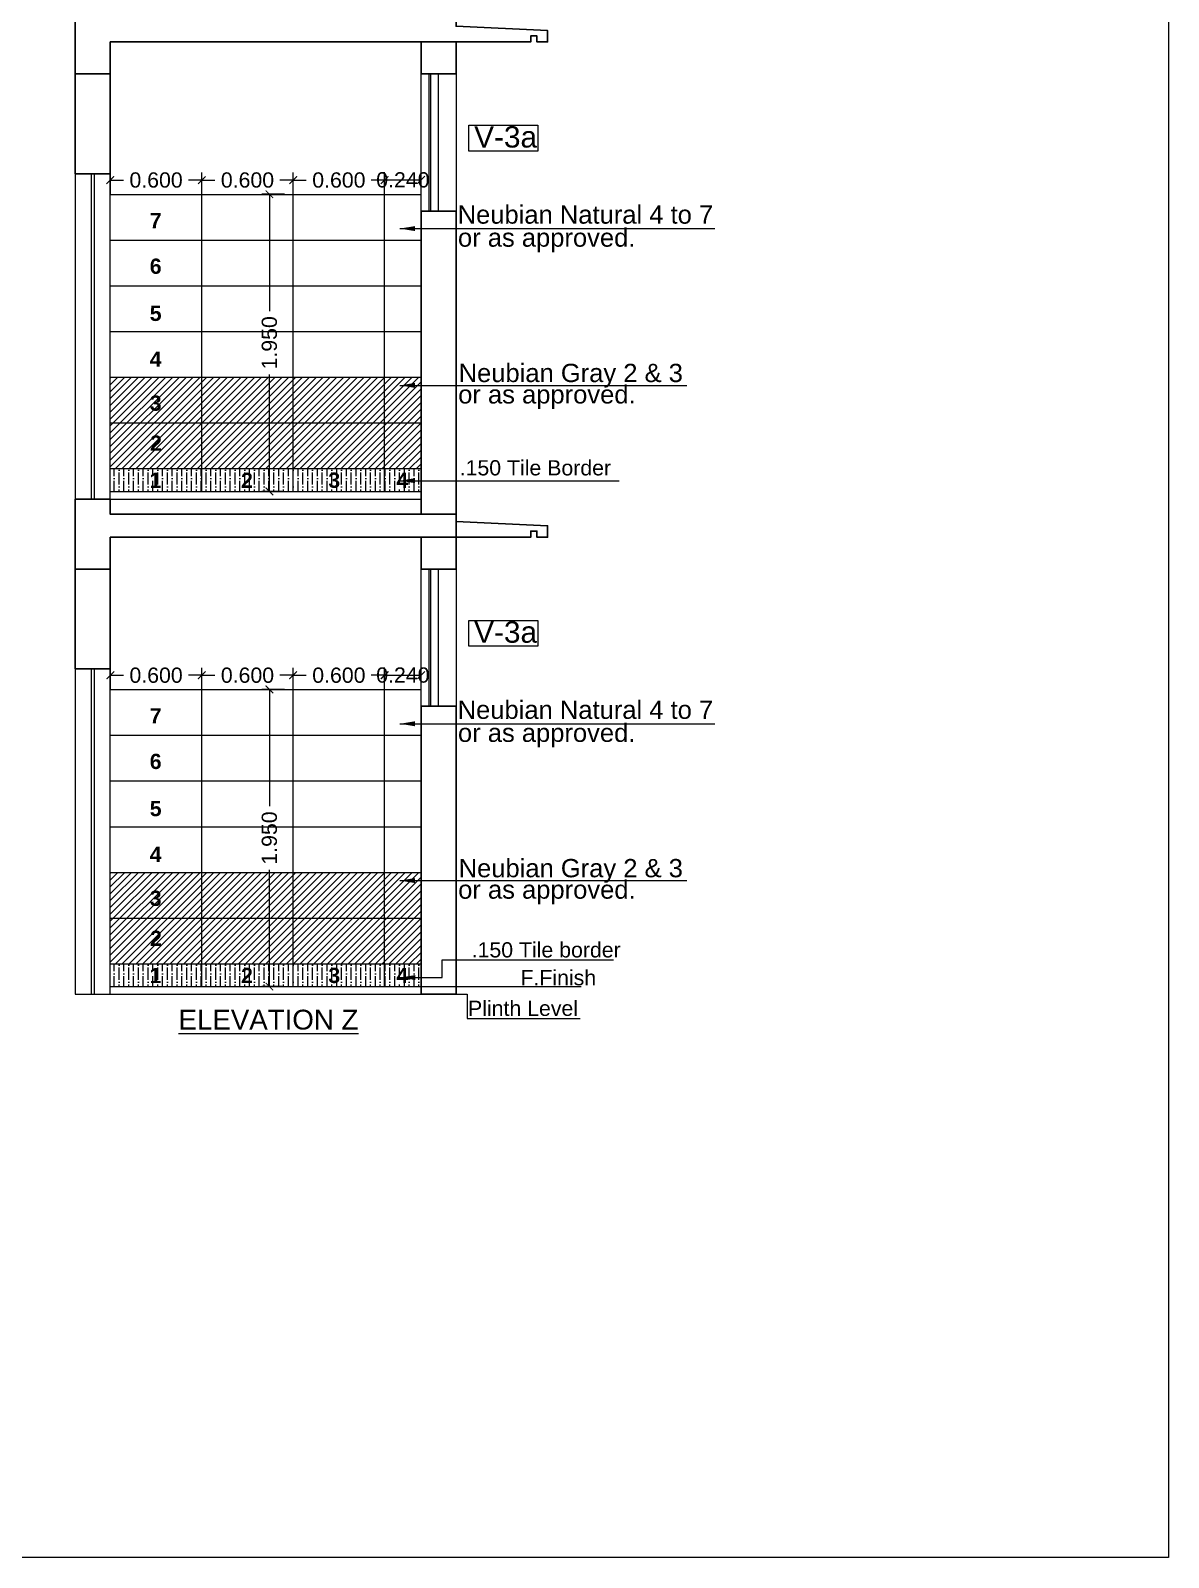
# Model space of a CAD drawing. Header units: millimetres. Extents: x 2733 to 5909, y 1038 to 2089.
# Drawn here: x 3012.24 to 3019.71, y 1038.12 to 1048.14 of the extents above; entities that cross this region are included whole.
import ezdxf

# ---------------------------------------------------------------- set-up
doc = ezdxf.new("R2010")
doc.units = ezdxf.units.MM
doc.header["$PDMODE"] = 35
doc.layers.get('0').update_dxf_attribs({"lineweight": 20})
doc.layers.get('Defpoints').update_dxf_attribs({"lineweight": 15})
for name, color, linetype, lineweight in [('DIM', 6, 'Continuous', 18), ('dim.1', 6, 'Continuous', 18), ('Door', 54, 'Continuous', 18), ('FLOOR FINISH', 10, 'Continuous', 15), ('Hatch', 43, 'Continuous', 13), ('rcc', 5, 'Continuous', 30), ('RD', 7, 'Continuous', 18), ('TEXT', 7, 'Continuous', 15), ('Text-1', 240, 'Continuous', 15), ('TILE HATCH-2', 123, 'Continuous', 9), ('Tiles', 91, 'Continuous', 9), ('Tiles-Text', 230, 'Continuous', 18), ('Ventilator', 200, 'Continuous', 18), ('Wall', 7, 'Continuous', 30)]:
    doc.layers.add(name, color=color, linetype=linetype, lineweight=lineweight)
doc.styles.add('dim-stylus bt', font='arial.ttf')
doc.styles.add('L120', font='arial.ttf', dxfattribs={"height": 0.6})
doc.styles.get("Standard").update_dxf_attribs({"font": 'arial.ttf', "height": 0.2})
doc.styles.add('Tabrej', font='arial.ttf')
doc.dimstyles.new('DIMEN', dxfattribs={"dimtxt": 0.3, "dimasz": 0.25, "dimexe": 0.18, "dimexo": 0.0625, "dimgap": 0.09, "dimtad": 0, "dimdec": 3, "dimzin": 0, "dimdsep": 46, "dimtxsty": 'Tabrej', "dimcen": 0, "dimclrd": 256, "dimclre": 256, "dimclrt": 7, "dimadec": 0, "dimazin": 0, "dimtfac": 1, "dimtdec": 3, "dimtofl": 0, "dimtmove": 0, "dimatfit": 1, "dimfxl": 0, "dimtolj": 1, "dimtzin": 0, "dimlwd": -1, "dimlwe": -1, "dimarcsym": 0})
doc.dimstyles.new('Tabrej', dxfattribs={"dimtxt": 4, "dimasz": 0.45, "dimexe": 0.18, "dimexo": 0.0625, "dimgap": 0.09, "dimtad": 0, "dimdec": 3, "dimzin": 0, "dimdsep": 46, "dimtxsty": 'Tabrej', "dimcen": 0, "dimclrd": 256, "dimclre": 256, "dimclrt": 7, "dimaunit": 1, "dimadec": 3, "dimazin": 0, "dimtfac": 1, "dimtdec": 3, "dimtofl": 0, "dimtmove": 0, "dimatfit": 3, "dimfxl": 0, "dimtolj": 1, "dimtzin": 0, "dimlwd": -1, "dimlwe": -1, "dimarcsym": 0})

# ---------------------------------------------------------------- blocks, each defined once
blk = doc.blocks.new('_ArchTick')
at = {"color": 0, "const_width": 0.15}
blk.add_lwpolyline([(-0.5, -0.5), (0.5, 0.5)], dxfattribs=at)
blk = doc.blocks.new('*D711')
at = {"layer": 'Defpoints', "color": 0, "lineweight": 15, "transparency": 16777216}
for p in [(3013.907, 1047.063), (3013.807, 1045.113), (3013.893, 1045.113)]:
    blk.add_point(p, dxfattribs=at)
at = {"layer": 'DIM', "transparency": 16777216}
for p, q in [((3013.905, 1047.063), (3013.757, 1047.063)), ((3013.807, 1047.063), (3013.807, 1046.296)), ((3013.807, 1045.113), (3013.807, 1045.879)), ((3013.891, 1045.113), (3013.757, 1045.113))]:
    blk.add_line(p, q, dxfattribs=at)
at = {"layer": 'DIM', "transparency": 16777216, "xscale": 0.05, "yscale": 0.05, "zscale": 0.05}
for p, rotation in [((3013.807, 1047.063), 90), ((3013.807, 1045.113), 270)]:
    blk.add_blockref('_ArchTick', p, dxfattribs=dict(at, rotation=rotation))
at = {"layer": 'DIM', "color": 7, "transparency": 16777216, "insert": (3013.807, 1046.088), "char_height": 0.1, "attachment_point": 5, "rotation": 90, "style": 'Tabrej'}
blk.add_mtext('\\A1;1.950', dxfattribs=at)
blk = doc.blocks.new('*D712')
at = {"layer": 'Defpoints', "color": 0, "lineweight": 15, "transparency": 16777216}
for p in [(3013.907, 1043.813), (3013.807, 1041.863), (3013.893, 1041.863)]:
    blk.add_point(p, dxfattribs=at)
at = {"layer": 'DIM', "transparency": 16777216}
for p, q in [((3013.905, 1043.813), (3013.757, 1043.813)), ((3013.807, 1043.813), (3013.807, 1043.046)), ((3013.807, 1041.863), (3013.807, 1042.629)), ((3013.891, 1041.863), (3013.757, 1041.863))]:
    blk.add_line(p, q, dxfattribs=at)
at = {"layer": 'DIM', "transparency": 16777216, "xscale": 0.05, "yscale": 0.05, "zscale": 0.05}
for p, rotation in [((3013.807, 1043.813), 90), ((3013.807, 1041.863), 270)]:
    blk.add_blockref('_ArchTick', p, dxfattribs=dict(at, rotation=rotation))
at = {"layer": 'DIM', "color": 7, "transparency": 16777216, "insert": (3013.807, 1042.838), "char_height": 0.1, "attachment_point": 5, "rotation": 90, "style": 'Tabrej'}
blk.add_mtext('\\A1;1.950', dxfattribs=at)
blk = doc.blocks.new('*D714')
at = {"layer": 'Defpoints', "color": 0, "lineweight": 15, "transparency": 16777216}
for p in [(3013.363, 1043.906), (3012.763, 1043.813), (3013.363, 1043.813)]:
    blk.add_point(p, dxfattribs=at)
at = {"layer": 'DIM', "transparency": 16777216}
for p, q in [((3012.763, 1043.814), (3012.763, 1043.956)), ((3012.763, 1043.906), (3012.849, 1043.906)), ((3013.363, 1043.906), (3013.276, 1043.906)), ((3013.363, 1043.814), (3013.363, 1043.956))]:
    blk.add_line(p, q, dxfattribs=at)
at = {"layer": 'DIM', "transparency": 16777216, "xscale": 0.05, "yscale": 0.05, "zscale": 0.05, "rotation": 180}
blk.add_blockref('_ArchTick', (3012.763, 1043.906), dxfattribs=at)
at = {"layer": 'DIM', "transparency": 16777216, "xscale": 0.05, "yscale": 0.05, "zscale": 0.05}
blk.add_blockref('_ArchTick', (3013.363, 1043.906), dxfattribs=at)
at = {"layer": 'DIM', "color": 7, "transparency": 16777216, "insert": (3013.063, 1043.906), "char_height": 0.1, "attachment_point": 5, "style": 'Tabrej'}
blk.add_mtext('\\A1;0.600', dxfattribs=at)
blk = doc.blocks.new('*D699')
at = {"layer": 'Defpoints', "color": 0, "lineweight": 15, "transparency": 16777216}
for p in [(3013.963, 1043.906), (3013.363, 1043.813), (3013.963, 1043.813)]:
    blk.add_point(p, dxfattribs=at)
at = {"layer": 'DIM', "transparency": 16777216}
for p, q in [((3013.363, 1043.814), (3013.363, 1043.956)), ((3013.363, 1043.906), (3013.449, 1043.906)), ((3013.963, 1043.906), (3013.876, 1043.906)), ((3013.963, 1043.814), (3013.963, 1043.956))]:
    blk.add_line(p, q, dxfattribs=at)
at = {"layer": 'DIM', "transparency": 16777216, "xscale": 0.05, "yscale": 0.05, "zscale": 0.05, "rotation": 180}
blk.add_blockref('_ArchTick', (3013.363, 1043.906), dxfattribs=at)
at = {"layer": 'DIM', "transparency": 16777216, "xscale": 0.05, "yscale": 0.05, "zscale": 0.05}
blk.add_blockref('_ArchTick', (3013.963, 1043.906), dxfattribs=at)
at = {"layer": 'DIM', "color": 7, "transparency": 16777216, "insert": (3013.663, 1043.906), "char_height": 0.1, "attachment_point": 5, "style": 'Tabrej'}
blk.add_mtext('\\A1;0.600', dxfattribs=at)
blk = doc.blocks.new('*D700')
at = {"layer": 'Defpoints', "color": 0, "lineweight": 15, "transparency": 16777216}
for p in [(3014.563, 1043.906), (3013.963, 1043.813), (3014.563, 1043.813)]:
    blk.add_point(p, dxfattribs=at)
at = {"layer": 'DIM', "transparency": 16777216}
for p, q in [((3013.963, 1043.814), (3013.963, 1043.956)), ((3013.963, 1043.906), (3014.049, 1043.906)), ((3014.563, 1043.906), (3014.476, 1043.906)), ((3014.563, 1043.814), (3014.563, 1043.956))]:
    blk.add_line(p, q, dxfattribs=at)
at = {"layer": 'DIM', "transparency": 16777216, "xscale": 0.05, "yscale": 0.05, "zscale": 0.05, "rotation": 180}
blk.add_blockref('_ArchTick', (3013.963, 1043.906), dxfattribs=at)
at = {"layer": 'DIM', "transparency": 16777216, "xscale": 0.05, "yscale": 0.05, "zscale": 0.05}
blk.add_blockref('_ArchTick', (3014.563, 1043.906), dxfattribs=at)
at = {"layer": 'DIM', "color": 7, "transparency": 16777216, "insert": (3014.263, 1043.906), "char_height": 0.1, "attachment_point": 5, "style": 'Tabrej'}
blk.add_mtext('\\A1;0.600', dxfattribs=at)
blk = doc.blocks.new('*D701')
at = {"layer": 'Defpoints', "color": 0, "lineweight": 15, "transparency": 16777216}
for p in [(3014.803, 1043.907), (3014.563, 1043.814), (3014.803, 1043.813)]:
    blk.add_point(p, dxfattribs=at)
at = {"layer": 'DIM', "transparency": 16777216}
for p, q in [((3014.563, 1043.816), (3014.563, 1043.957)), ((3014.563, 1043.907), (3014.803, 1043.907)), ((3014.803, 1043.814), (3014.803, 1043.957))]:
    blk.add_line(p, q, dxfattribs=at)
at = {"layer": 'DIM', "transparency": 16777216, "xscale": 0.05, "yscale": 0.05, "zscale": 0.05, "rotation": 180}
blk.add_blockref('_ArchTick', (3014.563, 1043.907), dxfattribs=at)
at = {"layer": 'DIM', "transparency": 16777216, "xscale": 0.05, "yscale": 0.05, "zscale": 0.05}
blk.add_blockref('_ArchTick', (3014.803, 1043.907), dxfattribs=at)
at = {"layer": 'DIM', "color": 7, "transparency": 16777216, "insert": (3014.683, 1043.907), "char_height": 0.1, "attachment_point": 5, "style": 'Tabrej'}
blk.add_mtext('\\A1;0.240', dxfattribs=at)
blk = doc.blocks.new('*D702')
at = {"layer": 'Defpoints', "color": 0, "lineweight": 15, "transparency": 16777216}
for p in [(3013.363, 1047.156), (3012.763, 1047.063), (3013.363, 1047.063)]:
    blk.add_point(p, dxfattribs=at)
at = {"layer": 'DIM', "transparency": 16777216}
for p, q in [((3012.763, 1047.064), (3012.763, 1047.206)), ((3012.763, 1047.156), (3012.849, 1047.156)), ((3013.363, 1047.156), (3013.276, 1047.156)), ((3013.363, 1047.064), (3013.363, 1047.206))]:
    blk.add_line(p, q, dxfattribs=at)
at = {"layer": 'DIM', "transparency": 16777216, "xscale": 0.05, "yscale": 0.05, "zscale": 0.05, "rotation": 180}
blk.add_blockref('_ArchTick', (3012.763, 1047.156), dxfattribs=at)
at = {"layer": 'DIM', "transparency": 16777216, "xscale": 0.05, "yscale": 0.05, "zscale": 0.05}
blk.add_blockref('_ArchTick', (3013.363, 1047.156), dxfattribs=at)
at = {"layer": 'DIM', "color": 7, "transparency": 16777216, "insert": (3013.063, 1047.156), "char_height": 0.1, "attachment_point": 5, "style": 'Tabrej'}
blk.add_mtext('\\A1;0.600', dxfattribs=at)
blk = doc.blocks.new('*D703')
at = {"layer": 'Defpoints', "color": 0, "lineweight": 15, "transparency": 16777216}
for p in [(3013.963, 1047.156), (3013.363, 1047.063), (3013.963, 1047.063)]:
    blk.add_point(p, dxfattribs=at)
at = {"layer": 'DIM', "transparency": 16777216}
for p, q in [((3013.363, 1047.064), (3013.363, 1047.206)), ((3013.363, 1047.156), (3013.449, 1047.156)), ((3013.963, 1047.156), (3013.876, 1047.156)), ((3013.963, 1047.064), (3013.963, 1047.206))]:
    blk.add_line(p, q, dxfattribs=at)
at = {"layer": 'DIM', "transparency": 16777216, "xscale": 0.05, "yscale": 0.05, "zscale": 0.05, "rotation": 180}
blk.add_blockref('_ArchTick', (3013.363, 1047.156), dxfattribs=at)
at = {"layer": 'DIM', "transparency": 16777216, "xscale": 0.05, "yscale": 0.05, "zscale": 0.05}
blk.add_blockref('_ArchTick', (3013.963, 1047.156), dxfattribs=at)
at = {"layer": 'DIM', "color": 7, "transparency": 16777216, "insert": (3013.663, 1047.156), "char_height": 0.1, "attachment_point": 5, "style": 'Tabrej'}
blk.add_mtext('\\A1;0.600', dxfattribs=at)
blk = doc.blocks.new('*D704')
at = {"layer": 'Defpoints', "color": 0, "lineweight": 15, "transparency": 16777216}
for p in [(3014.563, 1047.156), (3013.963, 1047.063), (3014.563, 1047.063)]:
    blk.add_point(p, dxfattribs=at)
at = {"layer": 'DIM', "transparency": 16777216}
for p, q in [((3013.963, 1047.064), (3013.963, 1047.206)), ((3013.963, 1047.156), (3014.049, 1047.156)), ((3014.563, 1047.156), (3014.476, 1047.156)), ((3014.563, 1047.064), (3014.563, 1047.206))]:
    blk.add_line(p, q, dxfattribs=at)
at = {"layer": 'DIM', "transparency": 16777216, "xscale": 0.05, "yscale": 0.05, "zscale": 0.05, "rotation": 180}
blk.add_blockref('_ArchTick', (3013.963, 1047.156), dxfattribs=at)
at = {"layer": 'DIM', "transparency": 16777216, "xscale": 0.05, "yscale": 0.05, "zscale": 0.05}
blk.add_blockref('_ArchTick', (3014.563, 1047.156), dxfattribs=at)
at = {"layer": 'DIM', "color": 7, "transparency": 16777216, "insert": (3014.263, 1047.156), "char_height": 0.1, "attachment_point": 5, "style": 'Tabrej'}
blk.add_mtext('\\A1;0.600', dxfattribs=at)
blk = doc.blocks.new('*D705')
at = {"layer": 'Defpoints', "color": 0, "lineweight": 15, "transparency": 16777216}
for p in [(3014.803, 1047.157), (3014.563, 1047.064), (3014.803, 1047.063)]:
    blk.add_point(p, dxfattribs=at)
at = {"layer": 'DIM', "transparency": 16777216}
for p, q in [((3014.563, 1047.066), (3014.563, 1047.207)), ((3014.563, 1047.157), (3014.803, 1047.157)), ((3014.803, 1047.064), (3014.803, 1047.207))]:
    blk.add_line(p, q, dxfattribs=at)
at = {"layer": 'DIM', "transparency": 16777216, "xscale": 0.05, "yscale": 0.05, "zscale": 0.05, "rotation": 180}
blk.add_blockref('_ArchTick', (3014.563, 1047.157), dxfattribs=at)
at = {"layer": 'DIM', "transparency": 16777216, "xscale": 0.05, "yscale": 0.05, "zscale": 0.05}
blk.add_blockref('_ArchTick', (3014.803, 1047.157), dxfattribs=at)
at = {"layer": 'DIM', "color": 7, "transparency": 16777216, "insert": (3014.683, 1047.157), "char_height": 0.1, "attachment_point": 5, "style": 'Tabrej'}
blk.add_mtext('\\A1;0.240', dxfattribs=at)
blk = doc.blocks.new('tg')
at = {"layer": 'RD', "linetype": 'Continuous', "ltscale": 0.2}
blk.add_lwpolyline([(2440.174, -1429.328), (2439.722, -1429.328), (2439.722, -1429.159), (2440.174, -1429.159)], close=True, dxfattribs=at)
at = {"layer": 'RD', "linetype": 'Continuous', "ltscale": 0.2, "insert": (2439.756, -1429.165), "char_height": 0.14, "attachment_point": 1}
blk.add_mtext_dynamic_manual_height_columns('V-3a', width=0.06654, gutter_width=1.766, heights=[0], dxfattribs=at)

msp = doc.modelspace()

# ---------------------------------------------------------------- hatches: boundary and pattern name
at = {"layer": 'Hatch', "lineweight": 15}
h = msp.add_hatch(dxfattribs=at)
h.set_pattern_fill('ANSI36', color=256, scale=0.01, angle=45, style=0)
h.set_pattern_definition([(90, (-11.748547, 3.25), (-0.03175, 0.0555625), [0.079375, -0.015875, 0, -0.015875])])
h.paths.add_polyline_path([(3013.9626, 1045.2625), (3014.5626, 1045.2625), (3014.5626, 1045.1125), (3013.9626, 1045.1125)])
h.paths.add_polyline_path([(3014.5626, 1045.2625), (3014.8026, 1045.2625), (3014.8026, 1045.1125), (3014.5626, 1045.1125)])
h.paths.add_polyline_path([(3013.3626, 1045.2625), (3013.9626, 1045.2625), (3013.9626, 1045.1125), (3013.3626, 1045.1125)])
h.paths.add_polyline_path([(3012.7626, 1045.2625), (3013.3626, 1045.2625), (3013.3626, 1045.1125), (3012.7626, 1045.1125)])
h.paths.add_polyline_path([(3014.2961, 1045.0817), (3014.1684, 1045.0817), (3014.1684, 1045.2877), (3014.2961, 1045.2877)], flags=9)
h.paths.add_polyline_path([(3014.7426, 1045.0808), (3014.6149, 1045.0808), (3014.6149, 1045.2869), (3014.7426, 1045.2869)], flags=9)
h.paths.add_polyline_path([(3013.7218, 1045.0808), (3013.5941, 1045.0808), (3013.5941, 1045.2869), (3013.7218, 1045.2869)], flags=9)
h.paths.add_polyline_path([(3013.1167, 1045.0808), (3012.989, 1045.0808), (3012.989, 1045.2869), (3013.1167, 1045.2869)], flags=9)
h = msp.add_hatch(dxfattribs=at)
h.set_pattern_fill('ANSI36', color=256, scale=0.01, angle=45, style=0)
h.set_pattern_definition([(90, (-11.748547, 5e-13), (-0.03175, 0.0555625), [0.079375, -0.015875, 0, -0.015875])])
h.paths.add_polyline_path([(3013.9626, 1041.8625), (3013.9626, 1042.0125), (3014.5626, 1042.0125), (3014.5626, 1041.8625)])
h.paths.add_polyline_path([(3014.5626, 1042.0125), (3014.8026, 1042.0125), (3014.8026, 1041.8625), (3014.5626, 1041.8625)])
h.paths.add_polyline_path([(3013.9626, 1042.0125), (3013.9626, 1041.8625), (3013.3626, 1041.8625), (3013.3626, 1042.0125)])
h.paths.add_polyline_path([(3013.3626, 1042.0125), (3013.3626, 1041.8625), (3012.7626, 1041.8625), (3012.7626, 1042.0125)])
h.paths.add_polyline_path([(3014.2961, 1041.8317), (3014.1684, 1041.8317), (3014.1684, 1042.0377), (3014.2961, 1042.0377)], flags=9)
h.paths.add_polyline_path([(3014.7426, 1041.8308), (3014.6149, 1041.8308), (3014.6149, 1042.0369), (3014.7426, 1042.0369)], flags=9)
h.paths.add_polyline_path([(3013.7218, 1041.8308), (3013.5941, 1041.8308), (3013.5941, 1042.0369), (3013.7218, 1042.0369)], flags=9)
h.paths.add_polyline_path([(3013.1167, 1041.8308), (3012.989, 1041.8308), (3012.989, 1042.0369), (3013.1167, 1042.0369)], flags=9)
at = {"layer": 'TILE HATCH-2'}
h = msp.add_hatch(dxfattribs=at)
h.set_pattern_fill('ANSI31', color=256, scale=0.01, style=0)
h.set_pattern_definition([(45, (-11.748547, -6.5), (-0.0224506403, 0.0224506403), [])])
h.paths.add_polyline_path([(3012.7626, 1045.8625), (3013.3626, 1045.8625), (3013.3626, 1045.5625), (3012.7626, 1045.5625)])
h.paths.add_polyline_path([(3012.7626, 1045.5625), (3013.3626, 1045.5625), (3013.3626, 1045.2625), (3012.7626, 1045.2625)])
h.paths.add_polyline_path([(3013.3626, 1045.5625), (3013.9626, 1045.5625), (3013.9626, 1045.2625), (3013.3626, 1045.2625)])
h.paths.add_polyline_path([(3013.9626, 1045.8625), (3014.5626, 1045.8625), (3014.5626, 1045.5625), (3013.9626, 1045.5625)])
h.paths.add_polyline_path([(3013.9626, 1045.5625), (3014.5626, 1045.5625), (3014.5626, 1045.2625), (3013.9626, 1045.2625)])
h.paths.add_polyline_path([(3013.3626, 1045.8625), (3013.9626, 1045.8625), (3013.9626, 1045.5625), (3013.3626, 1045.5625)])
h.paths.add_polyline_path([(3014.5626, 1045.8625), (3014.8026, 1045.8625), (3014.8026, 1045.5625), (3014.5626, 1045.5625)])
h.paths.add_polyline_path([(3014.5626, 1045.5625), (3014.8026, 1045.5625), (3014.8026, 1045.2625), (3014.5626, 1045.2625)])
h.paths.add_polyline_path([(3013.1237, 1045.5877), (3012.996, 1045.5877), (3012.996, 1045.7938), (3013.1237, 1045.7938)], flags=24)
h.paths.add_polyline_path([(3013.1247, 1045.3252), (3012.997, 1045.3252), (3012.997, 1045.5313), (3013.1247, 1045.5313)], flags=24)
h = msp.add_hatch(dxfattribs=at)
h.set_pattern_fill('ANSI31', color=256, scale=0.01, style=0)
h.set_pattern_definition([(45, (-11.748547, -9.75), (-0.0224506403, 0.0224506403), [])])
h.paths.add_polyline_path([(3012.7626, 1042.6125), (3013.3626, 1042.6125), (3013.3626, 1042.3125), (3012.7626, 1042.3125)])
h.paths.add_polyline_path([(3012.7626, 1042.3125), (3013.3626, 1042.3125), (3013.3626, 1042.0125), (3012.7626, 1042.0125)])
h.paths.add_polyline_path([(3013.3626, 1042.3125), (3013.9626, 1042.3125), (3013.9626, 1042.0125), (3013.3626, 1042.0125)])
h.paths.add_polyline_path([(3013.9626, 1042.6125), (3014.5626, 1042.6125), (3014.5626, 1042.3125), (3013.9626, 1042.3125)])
h.paths.add_polyline_path([(3013.9626, 1042.3125), (3014.5626, 1042.3125), (3014.5626, 1042.0125), (3013.9626, 1042.0125)])
h.paths.add_polyline_path([(3013.3626, 1042.6125), (3013.9626, 1042.6125), (3013.9626, 1042.3125), (3013.3626, 1042.3125)])
h.paths.add_polyline_path([(3014.5626, 1042.6125), (3014.8026, 1042.6125), (3014.8026, 1042.3125), (3014.5626, 1042.3125)])
h.paths.add_polyline_path([(3014.5626, 1042.3125), (3014.8026, 1042.3125), (3014.8026, 1042.0125), (3014.5626, 1042.0125)])
h.paths.add_polyline_path([(3013.1237, 1042.3377), (3012.996, 1042.3377), (3012.996, 1042.5438), (3013.1237, 1042.5438)], flags=24)
h.paths.add_polyline_path([(3013.1247, 1042.0752), (3012.997, 1042.0752), (3012.997, 1042.2813), (3013.1247, 1042.2813)], flags=24)

# ---------------------------------------------------------------- linework, layer by layer
at = {"lineweight": 15}
for p, q in [((3014.9176, 1046.9525), (3014.9176, 1047.8525)), ((3014.9176, 1043.7025), (3014.9176, 1044.6025))]:
    msp.add_line(p, q, dxfattribs=at)
for points in [[(3015.0326, 1046.9525), (3014.8026, 1046.9525), (3014.8026, 1047.8525), (3015.0326, 1047.8525)], [(3015.0326, 1043.7025), (3014.8026, 1043.7025), (3014.8026, 1044.6025), (3015.0326, 1044.6025)]]:
    msp.add_lwpolyline(points, close=True, dxfattribs=at)
at = {"layer": 'DIM', "ltscale": 0.05}
for p, q in [((3014.8026, 1041.8625), (3015.8528, 1041.8625)), ((3014.8026, 1041.8125), (3015.106, 1041.8125)), ((3015.106, 1041.8125), (3015.106, 1041.6528)), ((3015.106, 1041.6528), (3015.8471, 1041.6528))]:
    msp.add_line(p, q, dxfattribs=at)
at = {"layer": 'dim.1', "ltscale": 0.02}
msp.add_line((3014.9408, 1042.0382), (3016.0665, 1042.0382), dxfattribs=at)
at = {"layer": 'Door', "lineweight": 15}
for p, q in [((3012.6376, 1047.1975), (3012.6376, 1045.0625)), ((3012.6576, 1047.1975), (3012.6576, 1045.0625)), ((3012.6376, 1043.9475), (3012.6376, 1041.8125)), ((3012.6576, 1043.9475), (3012.6576, 1041.8125))]:
    msp.add_line(p, q, dxfattribs=at)
for points in [[(3012.7626, 1047.1975), (3012.5326, 1047.1975), (3012.5326, 1045.0625), (3012.7626, 1045.0625)], [(3012.7626, 1043.9475), (3012.5326, 1043.9475), (3012.5326, 1041.8125), (3012.7626, 1041.8125)]]:
    msp.add_lwpolyline(points, close=True, dxfattribs=at)
at = {"layer": 'FLOOR FINISH', "lineweight": 15}
for p, q in [((3012.7626, 1045.1125), (3014.8026, 1045.1125)), ((3012.7626, 1045.0625), (3014.8026, 1045.0625)), ((3012.7626, 1041.8625), (3014.8026, 1041.8625)), ((3012.7626, 1041.8125), (3014.8026, 1041.8125))]:
    msp.add_line(p, q, dxfattribs=at)
at = {"layer": 'rcc'}
for points in [[(3012.7626, 1048.3125), (3012.7626, 1048.2125), (3015.0326, 1048.2125), (3015.0326, 1048.1658), (3015.6326, 1048.1375), (3015.6326, 1048.0625), (3015.5626, 1048.0625), (3015.5626, 1048.1025), (3015.5226, 1048.1025), (3015.5226, 1048.0625), (3012.7626, 1048.0625), (3012.7626, 1047.8525), (3012.5326, 1047.8525), (3012.5326, 1048.3125)], [(3012.7626, 1045.0625), (3012.7626, 1044.9625), (3015.0326, 1044.9625), (3015.0326, 1044.9158), (3015.6326, 1044.8875), (3015.6326, 1044.8125), (3015.5626, 1044.8125), (3015.5626, 1044.8525), (3015.5226, 1044.8525), (3015.5226, 1044.8125), (3012.7626, 1044.8125), (3012.7626, 1044.6025), (3012.5326, 1044.6025), (3012.5326, 1045.0625)]]:
    msp.add_lwpolyline(points, close=True, dxfattribs=at)
at = {"layer": 'RD', "lineweight": 15}
msp.add_lwpolyline([(2964.6324, 1070.8574), (3019.7085, 1070.8574), (3019.7085, 1038.1163), (2964.6324, 1038.1163)], close=True, dxfattribs=at)
at = {"layer": 'Tiles', "lineweight": 15}
for p, q in [((3012.7626, 1047.0625), (3014.8026, 1047.0625)), ((3013.3626, 1045.1125), (3013.3626, 1047.0625)), ((3013.9626, 1045.1125), (3013.9626, 1047.0625)), ((3014.5626, 1045.1125), (3014.5626, 1047.0625)), ((3012.7626, 1046.7625), (3014.8026, 1046.7625)), ((3012.7626, 1046.4625), (3014.8026, 1046.4625)), ((3012.7626, 1046.1625), (3014.8026, 1046.1625)), ((3012.7626, 1045.8625), (3014.8026, 1045.8625)), ((3012.7626, 1045.5625), (3014.8026, 1045.5625)), ((3012.7626, 1045.2625), (3014.8026, 1045.2625)), ((3012.7626, 1043.8125), (3014.8026, 1043.8125)), ((3013.3626, 1041.8625), (3013.3626, 1043.8125)), ((3013.9626, 1041.8625), (3013.9626, 1043.8125)), ((3014.5626, 1041.8625), (3014.5626, 1043.8125)), ((3012.7626, 1043.5125), (3014.8026, 1043.5125)), ((3012.7626, 1043.2125), (3014.8026, 1043.2125)), ((3012.7626, 1042.9125), (3014.8026, 1042.9125)), ((3012.7626, 1042.6125), (3014.8026, 1042.6125)), ((3012.7626, 1042.3125), (3014.8026, 1042.3125)), ((3012.7626, 1042.0125), (3014.8026, 1042.0125))]:
    msp.add_line(p, q, dxfattribs=at)
at = {"layer": 'Ventilator', "lineweight": 15}
for points in [[(3014.8676, 1047.8525), (3014.8526, 1047.8525), (3014.8526, 1046.9525), (3014.8676, 1046.9525)], [(3014.8676, 1044.6025), (3014.8526, 1044.6025), (3014.8526, 1043.7025), (3014.8676, 1043.7025)]]:
    msp.add_lwpolyline(points, close=True, dxfattribs=at)
at = {"layer": 'Wall'}
msp.add_line((3015.0326, 1044.9625), (3015.0326, 1044.8125), dxfattribs=at)
for points in [[(3014.8026, 1047.8525), (3015.0326, 1047.8525), (3015.0326, 1048.0625), (3014.8026, 1048.0625)], [(3012.5326, 1047.8525), (3012.7626, 1047.8525), (3012.7626, 1047.1975), (3012.5326, 1047.1975)], [(3015.0326, 1046.9525), (3014.8026, 1046.9525), (3014.8026, 1044.9625), (3015.0326, 1044.9625)], [(3014.8026, 1044.6025), (3015.0326, 1044.6025), (3015.0329, 1044.8125), (3014.8029, 1044.8125)], [(3012.5326, 1044.6025), (3012.7626, 1044.6025), (3012.7626, 1043.9475), (3012.5326, 1043.9475)], [(3015.0326, 1043.7025), (3014.8026, 1043.7025), (3014.8026, 1041.8125), (3015.0326, 1041.8125)]]:
    msp.add_lwpolyline(points, close=True, dxfattribs=at)

# ---------------------------------------------------------------- block references
at = {"layer": 'RD', "linetype": 'Continuous'}
for p in [(575.3949, 2476.6746), (575.3949, 2473.4246)]:
    msp.add_blockref('tg', p, dxfattribs=at)

# ---------------------------------------------------------------- texts
at = {"layer": 'TEXT', "char_height": 0.1, "width": 1.137347, "attachment_point": 3, "style": 'L120'}
for s, insert in [('{\\fArial|b0|i0|c0|p34; .150 Tile Border}', (3016.0498, 1045.3178)), ('.150 Tile border', (3016.113, 1042.1541)), ('F.Finish', (3015.9516, 1041.9714)), ('{\\fArial|b0|i0|c0|p34;Plinth Level \\H0.99998x; }', (3015.8329, 1041.7705))]:
    msp.add_mtext(s, dxfattribs=dict(at, insert=insert))
at = {"layer": 'TEXT', "insert": (3013.2106, 1041.7111), "char_height": 0.13, "attachment_point": 1, "style": 'Tabrej'}
msp.add_mtext_dynamic_manual_height_columns('{\\LELEVATION Z}', width=2.866415, gutter_width=24, heights=[0], dxfattribs=at)
at = {"layer": 'Text-1', "linetype": 'Continuous', "style": 'dim-stylus bt'}
for s, p in [('        Neubian Natural 4 to 7', (3014.67, 1046.8699)), ('or as approved.', (3015.0447, 1046.7188)), ('     Neubian Gray 2 & 3', (3014.8162, 1045.8304)), ('or as approved.', (3015.0461, 1045.6898)), ('or as approved.', (3015.0461, 1045.6898)), ('        Neubian Natural 4 to 7', (3014.67, 1043.6199)), ('or as approved.', (3015.0447, 1043.4688)), ('     Neubian Gray 2 & 3', (3014.8162, 1042.5804)), ('or as approved.', (3015.0461, 1042.4398)), ('or as approved.', (3015.0461, 1042.4398))]:
    msp.add_text(s, height=0.12, dxfattribs=at).set_placement(p)
at = {"layer": 'Tiles-Text', "char_height": 0.1, "width": 0.096954, "attachment_point": 5, "style": 'dim-stylus bt'}
for s, insert in [('{\\fArial|b1|i0|c0|p34;7}', (3013.0603, 1046.8902)), ('{\\fArial|b1|i0|c0|p34;6}', (3013.0603, 1046.5902)), ('{\\fArial|b1|i0|c0|p34;5}', (3013.0603, 1046.2807)), ('{\\fArial|b1|i0|c0|p34;4}', (3013.0603, 1045.9809)), ('{\\fArial|b1|i0|c0|p34;3}', (3013.0603, 1045.6917)), ('{\\fArial|b1|i0|c0|p34;2}', (3013.0626, 1045.43)), ('{\\fArial|b1|i0|c0|p34;1}', (3013.0587, 1045.1856)), ('{\\fArial|b1|i0|c0|p34;2}', (3013.6597, 1045.1856)), ('{\\fArial|b1|i0|c0|p34;3}', (3014.2326, 1045.1856)), ('{\\fArial|b1|i0|c0|p34;4}', (3014.679, 1045.1856)), ('{\\fArial|b1|i0|c0|p34;7}', (3013.0603, 1043.6402)), ('{\\fArial|b1|i0|c0|p34;6}', (3013.0603, 1043.3402)), ('{\\fArial|b1|i0|c0|p34;5}', (3013.0603, 1043.0307)), ('{\\fArial|b1|i0|c0|p34;4}', (3013.0603, 1042.7309)), ('{\\fArial|b1|i0|c0|p34;3}', (3013.0603, 1042.4417)), ('{\\fArial|b1|i0|c0|p34;2}', (3013.0626, 1042.18)), ('{\\fArial|b1|i0|c0|p34;1}', (3013.0587, 1041.9356)), ('{\\fArial|b1|i0|c0|p34;2}', (3013.6597, 1041.9356)), ('{\\fArial|b1|i0|c0|p34;3}', (3014.2326, 1041.9356)), ('{\\fArial|b1|i0|c0|p34;4}', (3014.679, 1041.9356))]:
    msp.add_mtext(s, dxfattribs=dict(at, insert=insert))

# ---------------------------------------------------------------- dimensions: what is measured, and where the dimension line sits
at = {"layer": 'DIM'}
for base, p1, p2, angle, picture, middle in [((3013.3626, 1047.1559), (3012.7626, 1047.0625), (3013.3626, 1047.0625), 180, '*D702', (3013.0626, 1047.1559)), ((3013.9626, 1047.1559), (3013.3626, 1047.0625), (3013.9626, 1047.0625), 180, '*D703', (3013.6626, 1047.1559)), ((3014.5626, 1047.1559), (3013.9626, 1047.0625), (3014.5626, 1047.0625), 180, '*D704', (3014.2626, 1047.1559)), ((3013.8074, 1045.1125), (3013.9066, 1047.0625), (3013.8926, 1045.1125), 90, '*D711', (3013.8074, 1046.0875)), ((3013.3626, 1043.9059), (3012.7626, 1043.8125), (3013.3626, 1043.8125), 180, '*D714', (3013.0626, 1043.9059)), ((3013.9626, 1043.9059), (3013.3626, 1043.8125), (3013.9626, 1043.8125), 180, '*D699', (3013.6626, 1043.9059)), ((3014.5626, 1043.9059), (3013.9626, 1043.8125), (3014.5626, 1043.8125), 180, '*D700', (3014.2626, 1043.9059)), ((3013.8074, 1041.8625), (3013.9066, 1043.8125), (3013.8926, 1041.8625), 90, '*D712', (3013.8074, 1042.8375))]:
    dim = msp.add_linear_dim(base=base, p1=p1, p2=p2, angle=angle, dimstyle='DIMEN', override={"dimscale": 0.5, "dimtxt": 0.2, "dimasz": 0.1, "dimexe": 0.1, "dimexo": 0.003, "dimblk1": 'ArchTick', "dimblk2": 'ArchTick', "dimsah": 1}, dxfattribs=at)
    dim.commit()
    dim.dimension.update_dxf_attribs({"geometry": picture, "text_midpoint": middle})
for base, p1, p2, picture, middle in [((3014.8026, 1047.1574), (3014.5626, 1047.064), (3014.8026, 1047.0625), '*D705', (3014.6826, 1047.1574)), ((3014.8026, 1043.9074), (3014.5626, 1043.814), (3014.8026, 1043.8125), '*D701', (3014.6826, 1043.9074))]:
    dim = msp.add_linear_dim(base=base, p1=p1, p2=p2, angle=180, dimstyle='DIMEN', override={"dimscale": 0.5, "dimtxt": 0.2, "dimasz": 0.1, "dimexe": 0.1, "dimexo": 0.003, "dimblk1": 'ArchTick', "dimblk2": 'ArchTick', "dimsah": 1}, dxfattribs=at)
    dim.commit()
    dim.dimension.update_dxf_attribs({"geometry": picture, "text_midpoint": middle, "dimtype": 160})

# ---------------------------------------------------------------- leaders
at = {"layer": 'dim.1', "ltscale": 0.02}
for points in [[(3014.6633, 1046.8377), (3016.731, 1046.8377)], [(3014.6633, 1045.8087), (3016.5475, 1045.8087)], [(3014.6633, 1045.1833), (3016.1037, 1045.1833)], [(3014.6633, 1043.5877), (3016.731, 1043.5877)], [(3014.6633, 1042.5587), (3016.5475, 1042.5587)], [(3014.6649, 1041.9222), (3014.9408, 1041.9222), (3014.9408, 1042.0382)]]:
    msp.add_leader(points, dimstyle='Tabrej', override={"dimasz": 0.1}, dxfattribs=at)

doc.saveas('drawing.dxf')
